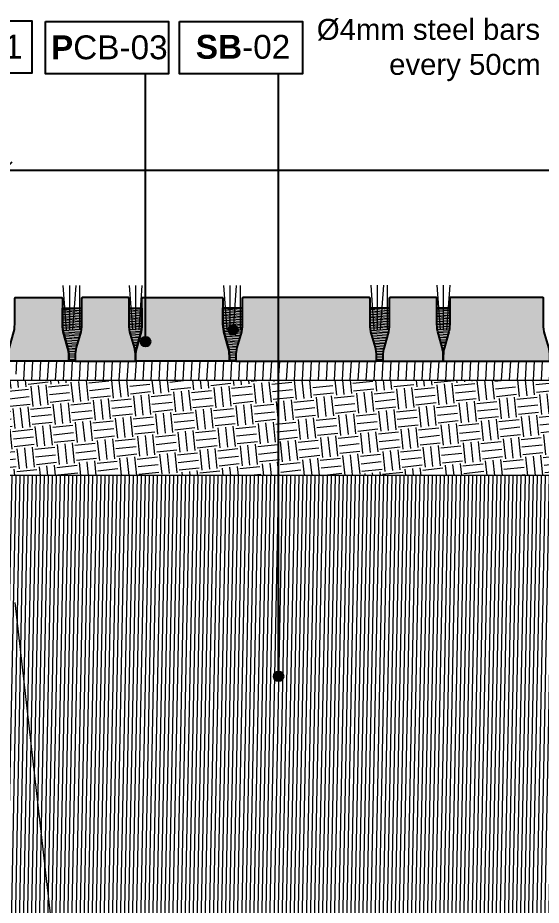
# Model space of a CAD drawing. Header units: metres. Extents: x -325 to 301, y -147 to 149.
# Drawn here: x 64.212 to 65.035, y 15.913 to 17.308 of the extents above; entities that cross this region are included whole.
import ezdxf

# ---------------------------------------------------------------- set-up
doc = ezdxf.new("R2010")
doc.units = ezdxf.units.M
doc.layers.get('Defpoints').update_dxf_attribs({"lineweight": 13})
doc.layers.add('-aux', color=50, linetype='Continuous', plot=False)
doc.layers.add('0-TX-1_25', color=7, linetype='Continuous', true_color=0x3f4f7f)
for name, color, linetype, lineweight, true_color in [('03-TR-Paviment_05_Open Joint Precast Pavements', 7, 'Continuous', 5, 0xb3b3b3), ('3- TR terra vegetal', 7, 'Continuous', 0, 0xbea68e), ('3-TR sorra granitica', 7, 'Continuous', 0, 0xf2dac9)]:
    doc.layers.add(name, color=color, linetype=linetype, lineweight=lineweight, true_color=true_color)
for name, color, linetype, lineweight in [('1-CM', 7, 'Continuous', 0), ('1-L-GESPA', 64, 'Continuous', 0), ('3-TR Seleccionat', 44, 'Continuous', 0), ('3-TR Tot-u', 37, 'Continuous', 0)]:
    doc.layers.add(name, color=color, linetype=linetype, lineweight=lineweight)
for name, color, linetype in [('1-L- kodolé', 7, 'Continuous'), ('A-KEYPLAN_HATCH', 7, 'Continuous'), ('A_TEXT_2', 7, 'Continuous')]:
    doc.layers.add(name, color=color, linetype=linetype)
doc.styles.get("Standard").update_dxf_attribs({"font": 'arial.ttf'})
doc.dimstyles.new('ISO-25', dxfattribs={"dimtxt": 0.1, "dimasz": 0.1, "dimexe": 0.1, "dimexo": 0.1, "dimgap": 0.1, "dimtad": 1, "dimdec": 0, "dimlfac": 100, "dimzin": 9, "dimtxsty": 'Standard', "dimblk": 'OBLIQUE', "dimcen": 0.1, "dimadec": 0, "dimazin": 0, "dimtfac": 1, "dimtdec": 0, "dimtmove": 0, "dimatfit": 3, "dimldrblk": 'OBLIQUE', "dimfxl": 1, "dimarcsym": 0})
pattern_1 = [(356.7506083412253, (74.48407954961185, 10.06291834422345), (0.0001417054676983827, 0.002495980681099989), [])]

# ---------------------------------------------------------------- blocks, each defined once
blk = doc.blocks.new('hatch keyplan 2')
at = {"layer": 'A-KEYPLAN_HATCH'}
blk.add_lwpolyline([(0, 0.005476596624248486), (0.012874798693294, 0.005476596623793739), (0.012874798693294, -2.273736754432321e-13), (0, 0)], close=True, dxfattribs=at)
blk = doc.blocks.new('hatch keyplan')
at = {"layer": 'A-KEYPLAN_HATCH'}
blk.add_blockref('hatch keyplan 2', (1.430579833341536, 0.8521467901477053), dxfattribs=at)
blk = doc.blocks.new('PCB04')
at = {"layer": 'A-KEYPLAN_HATCH'}
blk.add_blockref('hatch keyplan', (-1.429579833357655, -0.8521467901535917), dxfattribs=at)
at = {"layer": 'A_TEXT_2', "insert": (0.0002022691850249725, 0.004032374428489138), "char_height": 0.0025, "attachment_point": 1}
blk.add_mtext_dynamic_manual_height_columns('\\pi0.00137;{\\fArial|b1|i0|c0|p34;P}CB-03', width=0.01456192034901793, gutter_width=0.015, heights=[0], dxfattribs=at)
blk = doc.blocks.new('K05')
at = {"layer": 'A-KEYPLAN_HATCH'}
blk.add_blockref('hatch keyplan', (-1.430579833341536, -0.8521467901477054), dxfattribs=at)
at = {"layer": 'A_TEXT_2', "insert": (-0.0007977308945956718, 0.004020148496218123), "char_height": 0.0025, "attachment_point": 1}
blk.add_mtext_dynamic_manual_height_columns('\\pi0.00278;{\\fArial|b1|i0|c0|p34;K}S-01', width=0.01456192034901793, gutter_width=0.015, heights=[0], dxfattribs=at)
blk = doc.blocks.new('SB-02')
at = {"layer": 'A-KEYPLAN_HATCH'}
blk.add_blockref('hatch keyplan', (-1.430579833341138, -0.8521467901475916), dxfattribs=at)
at = {"layer": 'A_TEXT_2', "insert": (-0.0007977306930945227, 0.004083503112326525), "char_height": 0.0025, "attachment_point": 1}
blk.add_mtext_dynamic_manual_height_columns('\\pi0.00249;{\\fArial|b1|i0|c0|p34;SB}-02', width=0.01456192034901793, gutter_width=0.015, heights=[0], dxfattribs=at)
blk = doc.blocks.new('POINT')
at = {"layer": '0-TX-1_25'}
h = blk.add_hatch(dxfattribs=at)
h.set_pattern_fill('ANGLE', color=256)
h.set_pattern_definition([(0, (-83.74681484067048, -12.72584030761209), (0, 6.985), [5.08, -1.905]), (90, (-83.74681484067048, -12.72584030761209), (-6.985, 4.277078946022131e-16), [5.08, -1.905])])
edge = h.paths.add_edge_path()
edge.add_arc((0, 0), 0.0075, 0, 360)
h = blk.add_hatch(color=256, dxfattribs=at)
h.dxf.hatch_style = 1
edge = h.paths.add_edge_path()
edge.add_arc((0, 0), 0.0075, 0, 360)
blk.add_circle((0, 0), 0.0075, dxfattribs=at)
blk = doc.blocks.new('_Oblique')
at = {"color": 0, "lineweight": -2}
blk.add_line((-0.499999999995058, -0.4999999998130015), (0.500000000028669, 0.500000000163238), dxfattribs=at)
blk = doc.blocks.new('*D2144')
at = {"layer": '0-TX-1_25', "color": 0, "lineweight": -2, "transparency": 16777216}
for p, q in [((64.19028158509401, 16.96846977362901), (64.19028158509401, 17.09346977362901)), ((66.12462449542471, 16.96846977362901), (66.12462449542471, 17.09346977362901)), ((64.19028158509401, 17.06846977362902), (66.12462449542471, 17.06846977362902))]:
    blk.add_line(p, q, dxfattribs=at)
at = {"layer": 'Defpoints', "color": 0, "transparency": 16777216}
for p in [(66.12462449542471, 17.06846977362902), (64.19028158509401, 16.86783405778587), (66.12462449542471, 16.86848977604487)]:
    blk.add_point(p, dxfattribs=at)
at = {"layer": '0-TX-1_25', "color": 0, "lineweight": -2, "transparency": 16777216, "xscale": 0.025, "yscale": 0.025, "zscale": 0.025, "rotation": 180}
blk.add_blockref('_Oblique', (64.19028158509401, 17.06846977362902), dxfattribs=at)
at = {"layer": '0-TX-1_25', "color": 0, "lineweight": -2, "transparency": 16777216, "xscale": 0.025, "yscale": 0.025, "zscale": 0.025}
blk.add_blockref('_Oblique', (66.12462449542471, 17.06846977362902), dxfattribs=at)
at = {"layer": '0-TX-1_25', "color": 0, "transparency": 16777216, "insert": (65.2883571088239, 17.11231868222383), "char_height": 0.035, "attachment_point": 5}
blk.add_mtext('%%C400/600/1200cm', dxfattribs=at)

msp = doc.modelspace()

# ---------------------------------------------------------------- hatches: boundary and pattern name
at = {"layer": '03-TR-Paviment_05_Open Joint Precast Pavements'}
h = msp.add_hatch(color=256, dxfattribs=at)
h.dxf.hatch_style = 1
edge = h.paths.add_edge_path()
edge.add_line((64.19750680281292, 16.76809070899291), (64.19750472862748, 16.77628649034509))
edge.add_arc((64.24592228325947, 16.77629874244349), 0.04841755618219735, 164.0154796131491, 180.0144987395397, ccw=False)
edge.add_line((64.19937673718204, 16.78963185487117), (64.2053181302221, 16.81037309348163))
edge.add_arc((64.15038297173581, 16.82610943874813), 0.05714459029742047, 344.0154767271966, 360.0144958534754)
edge.add_line((64.20752756020434, 16.82612389635052), (64.20751715457146, 16.86724916929741))
edge.add_line((64.20751715457146, 16.86724916929741), (64.20831436061597, 16.86724937194006))
edge.add_line((64.20831436061597, 16.86724937194006), (64.20831414611399, 16.86809344865429))
edge.add_line((64.20831414611399, 16.86809344865429), (64.2816119391419, 16.86811199373788))
edge.add_line((64.2816119391419, 16.86811199373788), (64.28161215085028, 16.86726791562597))
edge.add_line((64.28161215085028, 16.86726791562597), (64.28240935642843, 16.86726812106244))
edge.add_line((64.28240935642843, 16.86726812106244), (64.28241976159634, 16.82614284532148))
edge.add_arc((64.33956434840745, 16.82615730572244), 0.05714458864070312, 180.014498659865, 196.0135177861478)
edge.add_line((64.28463716192049, 16.81039316300736), (64.29058904974801, 16.78965493040886))
edge.add_arc((64.24405025632699, 16.77629826883193), 0.04841755571654859, 0.01449161898432294, 16.013510745374788, ccw=False)
edge.add_line((64.29246781049486, 16.77631051491302), (64.29246988421383, 16.76811473682037))
edge.add_line((64.29246988421383, 16.76811473682037), (64.19750680281292, 16.76809070899291))
h = msp.add_hatch(color=256, dxfattribs=at)
h.dxf.hatch_style = 1
edge = h.paths.add_edge_path()
edge.add_line((64.39743296646807, 16.76814129487633), (64.39743089274863, 16.77633707483162))
edge.add_arc((64.34901333456985, 16.77632482424476), 0.04841755972860251, 0.01449694976025335, 16.01351607615055)
edge.add_line((64.39555213060454, 16.78968149125842), (64.3896002437093, 16.81041972013185))
edge.add_arc((64.4445274337431, 16.82618386165665), 0.05714459172156255, 180.0144965317109, 196.0135156579919, ccw=False)
edge.add_line((64.3873828438506, 16.82616940337745), (64.38737243728627, 16.86729467678977))
edge.add_line((64.38737243728627, 16.86729467678977), (64.38657523263852, 16.86729447507877))
edge.add_line((64.38657523263852, 16.86729447507877), (64.3865750186024, 16.8681385508618))
edge.add_line((64.3865750186024, 16.8681385508618), (64.31327722697151, 16.86812000577858))
edge.add_line((64.31327722697151, 16.86812000577858), (64.3132774405423, 16.86727592859846))
edge.add_line((64.3132774405423, 16.86727592859846), (64.31248023542815, 16.8672757296813))
edge.add_line((64.31248023542815, 16.8672757296813), (64.31249064059608, 16.82615045394034))
edge.add_arc((64.25534605733083, 16.82613599538112), 0.05714458509438738, -15.984522312125478, 0.01449681415442683, ccw=False)
edge.add_line((64.3102812110791, 16.81039965246852), (64.30433981897157, 16.78965840920171))
edge.add_arc((64.35088536315975, 16.77632529534957), 0.04841755475824572, 164.0154773770069, 180.0144965033953)
edge.add_line((64.30246780995122, 16.77631304514117), (64.3024698846015, 16.76811726704874))
edge.add_line((64.3024698846015, 16.76811726704874), (64.39743296646807, 16.76814129487633))
h = msp.add_hatch(color=256, dxfattribs=at)
h.dxf.hatch_style = 1
edge = h.paths.add_edge_path()
edge.add_line((64.39743296646772, 16.76814129627331), (64.39743089274863, 16.77633707483162))
edge.add_arc((64.44584844453365, 16.77634932315006), 0.04841755333426685, 164.0154751409124, 180.0144942673054, ccw=False)
edge.add_line((64.39930290223475, 16.78968243842661), (64.40524429387746, 16.81042367843369))
edge.add_arc((64.35030913138019, 16.8261600191946), 0.0571445929125847, 344.015482177508, 360.0145013037891)
edge.add_line((64.4074537224625, 16.82617448223358), (64.40744331589842, 16.86729975471455))
edge.add_line((64.40744331589842, 16.86729975471455), (64.40824052334004, 16.86729995689193))
edge.add_line((64.40824052334004, 16.86729995689193), (64.4082403093036, 16.86814403407192))
edge.add_line((64.4082403093036, 16.86814403407192), (64.53406617698886, 16.86817587275149))
edge.add_line((64.53406617698886, 16.86817587275149), (64.53406638916313, 16.86733179370839))
edge.add_line((64.53406638916313, 16.86733179370839), (64.5348635952067, 16.86733200007632))
edge.add_line((64.5348635952067, 16.86733200007632), (64.53487400084018, 16.82620672480112))
edge.add_arc((64.59201858788376, 16.82622118685891), 0.05714458887359777, 180.0145003210188, 196.013519447302)
edge.add_line((64.53709140162998, 16.8104570424871), (64.54304328806062, 16.7897188094226))
edge.add_arc((64.49650449580582, 16.77636213956206), 0.04841755688072288, 0.014501421875081633, 16.01352054826617, ccw=False)
edge.add_line((64.54492205113577, 16.77637439392734), (64.54492412438918, 16.76817861536894))
edge.add_line((64.54492412438918, 16.76817861536894), (64.39743296646772, 16.76814129627331))
h = msp.add_hatch(color=256, dxfattribs=at)
h.dxf.hatch_style = 1
edge = h.paths.add_edge_path()
edge.add_line((64.77623173530439, 16.76823714380318), (64.77622966251663, 16.77643292236174))
edge.add_arc((64.72781210599464, 16.77642067154256), 0.04841755807186043, 0.01449722517099978, 16.01351635156187)
edge.add_line((64.77435090037268, 16.78977733832289), (64.76839901254584, 16.8105155681274))
edge.add_arc((64.82332620400298, 16.82627971154214), 0.05714459361102915, 180.0144979594324, 196.0135170857146, ccw=False)
edge.add_line((64.76618161222137, 16.82626525183851), (64.7661712065885, 16.86739052478541))
edge.add_line((64.7661712065885, 16.86739052478541), (64.76537400147505, 16.8673903230743))
edge.add_line((64.76537400147505, 16.8673903230743), (64.76537378790462, 16.86823439885747))
edge.add_line((64.76537378790462, 16.86823439885747), (64.56580234498313, 16.86818390365781))
edge.add_line((64.56580234498313, 16.86818390365781), (64.56580255855393, 16.86733982647768))
edge.add_line((64.56580255855393, 16.86733982647768), (64.5650053529739, 16.86733962849175))
edge.add_line((64.5650053529739, 16.86733962849175), (64.56501575907302, 16.82621435321668))
edge.add_arc((64.50787116964747, 16.82619989041094), 0.05714459125575361, -15.98451805593129, 0.014501070349695055, ccw=False)
edge.add_line((64.56280633048786, 16.81046354988247), (64.5568649383803, 16.78972230661566))
edge.add_arc((64.60341048091168, 16.77638919299594), 0.04841755310150028, 164.0154771015027, 180.0144962278962)
edge.add_line((64.55499292935984, 16.77637694302076), (64.55499500307882, 16.76818116492812))
edge.add_line((64.55499500307882, 16.76818116492812), (64.77623173530439, 16.76823714380318))
h = msp.add_hatch(color=256, dxfattribs=at)
h.dxf.hatch_style = 1
edge = h.paths.add_edge_path()
edge.add_line((64.88119481709272, 16.76826370279035), (64.88119274477077, 16.77645948088335))
edge.add_arc((64.83277518304588, 16.77644722910451), 0.04841756327500964, 0.01449835925097996, 16.01351748563883)
edge.add_line((64.8793139821608, 16.78980389824136), (64.87336209386831, 16.81054212804578))
edge.add_arc((64.92828927916503, 16.82630626721408), 0.05714458651821457, 180.014495570904, 196.0135146971887, ccw=False)
edge.add_line((64.87114469447563, 16.82629180989447), (64.87113428837706, 16.86741708284124))
edge.add_line((64.87113428837706, 16.86741708284124), (64.87033708326342, 16.86741688206148))
edge.add_line((64.87033708326342, 16.86741688206148), (64.87033687062429, 16.86826095784484))
edge.add_line((64.87033687062429, 16.86826095784484), (64.79703907806216, 16.86824241229573))
edge.add_line((64.79703907806216, 16.86824241229573), (64.7970392916332, 16.86739833418426))
edge.add_line((64.7970392916332, 16.86739833418426), (64.79624208558727, 16.86739813712956))
edge.add_line((64.79624208558727, 16.86739813712956), (64.79625249215229, 16.82627286092325))
edge.add_arc((64.73910790580706, 16.82625840024077), 0.05714458817489993, -15.984520184028781, 0.014498942255727343, ccw=False)
edge.add_line((64.79404306310123, 16.81052205852028), (64.78810167099367, 16.78978081525344))
edge.add_arc((64.83464721186813, 16.77644770186625), 0.04841755144461229, 164.0154768260988, 180.0144959524895)
edge.add_line((64.78622966197312, 16.77643545212423), (64.7862317366234, 16.76823967403178))
edge.add_line((64.7862317366234, 16.76823967403178), (64.88119481709272, 16.76826370279035))
h = msp.add_hatch(color=256, dxfattribs=at)
h.dxf.hatch_style = 1
edge = h.paths.add_edge_path()
edge.add_line((65.0486859739272, 16.76830608141091), (65.04868389974247, 16.77650185996912))
edge.add_arc((65.0002663420285, 16.77648961269604), 0.04841755926295555, 0.01449302847969837, 16.01351215486758)
edge.add_line((65.04680513852973, 16.78984627639616), (65.0408532507029, 16.81058450620071))
edge.add_arc((65.09578044073639, 16.82634864772547), 0.05714459172125028, 180.0144965317538, 196.0135156580373, ccw=False)
edge.add_line((65.0386358508442, 16.82633418944623), (65.03862544474566, 16.86745946239301))
edge.add_line((65.03862544474566, 16.86745946239301), (65.0378282396321, 16.8674592611476))
edge.add_line((65.0378282396321, 16.8674592611476), (65.03782802606167, 16.86830333693075))
edge.add_line((65.03782802606167, 16.86830333693075), (64.89200215946282, 16.86826644105449))
edge.add_line((64.89200215946282, 16.86826644105449), (64.89200237396528, 16.86742236247761))
edge.add_line((64.89200237396528, 16.86742236247761), (64.89120516838501, 16.86742216542302))
edge.add_line((64.89120516838501, 16.86742216542302), (64.89121557448438, 16.82629688921662))
edge.add_arc((64.83407098767258, 16.82628243184751), 0.05714458864063233, -15.984523506289804, 0.014495619992999309, ccw=False)
edge.add_line((64.889006144502, 16.81054608681339), (64.88306475286022, 16.78980484308101))
edge.add_arc((64.92961029539157, 16.7764717294614), 0.04841755310144361, 164.0154771016147, 180.0144962280055)
edge.add_line((64.88119274383979, 16.77645947948614), (64.88119481709272, 16.76826370279035))
edge.add_line((64.88119481709272, 16.76826370279035), (65.0486859739272, 16.76830608141091))
at = {"layer": '3- TR terra vegetal'}
h = msp.add_hatch(dxfattribs=at)
h.set_pattern_fill('_USER', color=256, scale=0.002499999999999998, angle=-38.89586389563746, style=0, pattern_type=0)
h.set_pattern_definition(pattern_1)
edge = h.paths.add_edge_path()
edge.add_line((64.30246988641828, 16.76811376760452), (64.29246988882477, 16.76811123644552))
edge.add_line((64.29246988882477, 16.76811123644552), (64.2924678137086, 16.77630701546914))
edge.add_arc((64.24405025930747, 16.7762947677311), 0.04841755595022462, 0.01449357970011741, 16.01351270581423)
edge.add_line((64.29058905249609, 16.78965143096487), (64.28463716606565, 16.81038966309806))
edge.add_arc((64.33956435444277, 16.82615380438958), 0.05714459006480625, 180.0144967651825, 196.0135158913986, ccw=False)
edge.add_line((64.28241976620708, 16.82613934587795), (64.28241329781551, 16.85170196391869))
edge.add_line((64.28241329781551, 16.85170196391869), (64.31248417541848, 16.85170957160587))
edge.add_line((64.31248417541848, 16.85170957160587), (64.31249064287871, 16.8261469535649))
edge.add_arc((64.25534605133004, 16.8261324938393), 0.05714459337810419, -15.984521144787493, 0.014497981523106773, ccw=False)
edge.add_line((64.31028121336236, 16.81039614976478), (64.30433982125422, 16.78965490882626))
edge.add_arc((64.35088536047236, 16.77632179567133), 0.04841754978837733, 164.015476550562, 180.0144956767758)
edge.add_line((64.30246781223353, 16.77630954616272), (64.30246988641828, 16.76811376760452))
edge.add_line((64.30246988641828, 16.76811376760452), (64.29246988882477, 16.76811123644552))
h = msp.add_hatch(dxfattribs=at)
h.set_pattern_fill('_USER', color=256, scale=0.002499999999999998, angle=-38.89586389563746, style=0, pattern_type=0)
h.set_pattern_definition(pattern_1)
edge = h.paths.add_edge_path()
edge.add_line((64.39743296874941, 16.76813779962318), (64.39743089409914, 16.77633357771559))
edge.add_arc((64.34901334324417, 16.77632133116952), 0.04841755240377495, 0.01449217021304442, 16.01351129632717)
edge.add_line((64.39555213335252, 16.78967799228009), (64.38960024645621, 16.8104162253445))
edge.add_arc((64.44452743483336, 16.82618036663612), 0.05714459006486297, 180.0144967652751, 196.0135158914935, ccw=False)
edge.add_line((64.38738284659762, 16.82616590812439), (64.38737637913866, 16.85172852104309))
edge.add_line((64.38737637913866, 16.85172852104309), (64.40744725821682, 16.85173359757104))
edge.add_line((64.40744725821682, 16.85173359757104), (64.40745372381276, 16.82617098604885))
edge.add_arc((64.35030913249743, 16.82615652466654), 0.05714459314518119, -15.984519483638394, 0.014499642674024926, ccw=False)
edge.add_line((64.40524429476207, 16.81042018224888), (64.39930290218872, 16.7896789394476))
edge.add_arc((64.4458484366689, 16.77634582864682), 0.04841754458531457, 164.0154776847026, 180.0144968109154)
edge.add_line((64.39743089363337, 16.77633357818112), (64.39743296828388, 16.7681377991574))
h = msp.add_hatch(dxfattribs=at)
h.set_pattern_fill('_USER', color=256, scale=0.002499999999999998, angle=-38.89586389563746, style=0, pattern_type=0)
h.set_pattern_definition(pattern_1)
edge = h.paths.add_edge_path()
edge.add_line((64.55492412519409, 16.76817765639726), (64.54492412666892, 16.76817512663503))
edge.add_line((64.54492412666892, 16.76817512663503), (64.5449220524844, 16.7763709042619))
edge.add_arc((64.49650450093209, 16.77635865274538), 0.04841755310235903, 0.01449805187820602, 16.01351717799068)
edge.add_line((64.5430432903408, 16.78971531882607), (64.53709140297848, 16.81045355328732))
edge.add_arc((64.59201858850867, 16.82621769079893), 0.05714458628560381, 180.014493909775, 196.0135130359934, ccw=False)
edge.add_line((64.53487400405146, 16.82620323513612), (64.53486753566327, 16.85176583967269))
edge.add_line((64.53486753566327, 16.85176583967269), (64.56493841280059, 16.85177344735976))
edge.add_line((64.56493841280059, 16.85177344735976), (64.56494488072298, 16.82621084328875))
edge.add_arc((64.5078002922545, 16.82619638568638), 0.05714459029736431, -15.984523272864124, 0.014495853446874207, ccw=False)
edge.add_line((64.56273545074072, 16.81046004041984), (64.55679405956435, 16.7897187976189))
edge.add_arc((64.60333959855018, 16.77638568280717), 0.04841755002128666, 164.0154745900549, 180.0144937162689)
edge.add_line((64.55492205007802, 16.77637343495522), (64.55492412519409, 16.76817765639726))
edge.add_line((64.55492412519409, 16.76817765639726), (64.54492412666892, 16.76817512663503))
h = msp.add_hatch(dxfattribs=at)
h.set_pattern_fill('_USER', color=256, scale=0.002499999999999998, angle=-38.89586389563746, style=0, pattern_type=0)
h.set_pattern_definition(pattern_1)
edge = h.paths.add_edge_path()
edge.add_line((64.78623173657715, 16.7682361759841), (64.77623173898344, 16.7682336457564))
edge.add_line((64.77623173898344, 16.7682336457564), (64.7762296638675, 16.77642942384871))
edge.add_arc((64.72781211112324, 16.77641717587818), 0.0484175542934115, 0.01449385530838714, 16.01351298142016)
edge.add_line((64.77435090265509, 16.78977383887876), (64.76839901529289, 16.81051207287437))
edge.add_arc((64.82332620058983, 16.82627621204281), 0.05714458651847036, 180.0144955710393, 196.0135146972559, ccw=False)
edge.add_line((64.76618161590018, 16.82626175472306), (64.76617514797616, 16.85182436531332))
edge.add_line((64.76617514797616, 16.85182436531332), (64.79624602604478, 16.85183197300063))
edge.add_line((64.79624602604478, 16.85183197300063), (64.79625249257172, 16.82626936287566))
edge.add_arc((64.7391079029131, 16.82625490172664), 0.05714459148840656, -15.98451971712069, 0.014499409191785162, ccw=False)
edge.add_line((64.7940430635209, 16.81051855954135), (64.78810167187865, 16.78977731767162))
edge.add_arc((64.83464720778316, 16.77644420498153), 0.04841754647485717, 164.0154759995523, 180.0144951257689)
edge.add_line((64.78622966285774, 16.77643195593939), (64.78623173657715, 16.7682361759841))
edge.add_line((64.78623173657715, 16.7682361759841), (64.77623173898344, 16.7682336457564))
h = msp.add_hatch(dxfattribs=at)
h.set_pattern_fill('_USER', color=256, scale=0.002499999999999998, angle=-38.89586389563746, style=0, pattern_type=0)
h.set_pattern_definition(pattern_1)
edge = h.paths.add_edge_path()
edge.add_line((64.88119482123744, 16.76826020474368), (64.88119274565584, 16.77645598283588))
edge.add_arc((64.83277519078996, 16.7764437317841), 0.04841755641581475, 0.01449750093050241, 16.01351662704672)
edge.add_line((64.87931398351199, 16.78980039833135), (64.87336209708123, 16.81053863186155))
edge.add_arc((64.92828928450143, 16.82630276794968), 0.05714458770959323, 180.0144920151459, 196.0135111413624, ccw=False)
edge.add_line((64.87114469861976, 16.82628831417614), (64.87113823069593, 16.85185092383507))
edge.add_line((64.87113823069593, 16.85185092383507), (64.89120910837688, 16.85185600129398))
edge.add_line((64.89120910837688, 16.85185600129398), (64.89121557536946, 16.82629339116914))
edge.add_arc((64.83407098855766, 16.82627893380001), 0.05714458864063234, -15.984523506289804, 0.014495620021477862, ccw=False)
edge.add_line((64.88900614538709, 16.81054258876588), (64.88306475421037, 16.78980134736197))
edge.add_arc((64.92961029296382, 16.7764682308934), 0.04841755025415219, 164.0154726294848, 180.0144917556991)
edge.add_line((64.88119274425837, 16.77645598469816), (64.88119481984081, 16.76826020334634))
at = {"layer": '3-TR Seleccionat'}
h = msp.add_hatch(dxfattribs=at)
h.set_pattern_fill('ANSI31', color=256, scale=0.002, angle=223.8682194563586, style=0)
h.set_pattern_definition([(268.8682194563586, (428200.45517159, -659405.297450917), (-0.006348761178338337, 0.0001254252782496586), [])])
h.paths.add_polyline_path([(63.24378730108604, 16.38864139983551), (63.24378730108604, 14.51848977604487), (66.12462449542471, 14.51848977604487), (66.12462449542471, 14.76848977604487), (65.67629045805346, 14.76848977604487), (65.46984887162348, 16.58848927605712), (64.18579947419461, 16.58848927605713), (64.18564599951488, 16.38905076870378)])
at = {"layer": '3-TR sorra granitica'}
h = msp.add_hatch(dxfattribs=at)
h.set_pattern_fill('LINE', color=256, scale=0.09999999999999998, angle=51.10413610436253, style=0)
h.set_pattern_definition([(86.75060834311068, (99.8233764634954, 223.2750706917755), (-0.01247990340552328, 0.0007085273380812319), [])])
h.paths.add_polyline_path([(64.19570841280895, 16.73809043245068), (64.1962932228926, 16.76769227673314), (64.21610614984573, 16.73809559343542), (65.42697686907206, 16.7380956370269), (65.41824426365069, 16.76847333961248), (64.18954250442765, 16.76808887358888), (64.18955009460092, 16.73808887428829)])
at = {"layer": '3-TR Tot-u'}
h = msp.add_hatch(dxfattribs=at)
h.set_pattern_fill('EARTH', color=256, scale=0.005, angle=-84.07414778341365)
h.set_pattern_definition([(275.9258522165863, (0.3675376694658468, -62.99837885617912), (0.03485825126725671, -0.02830242601949161), [0.03175, -0.03175]), (275.9258522165863, (0.3793802964571142, -62.99714963894516), (0.03485825126725671, -0.02830242601949161), [0.03175, -0.03175]), (275.9258522165863, (0.3912229234483746, -62.9959204217112), (0.03485825126725671, -0.02830242601949161), [0.03175, -0.03175]), (5.925852216586344, (0.3955802048567847, -62.99945822496365), (0.02830242601949161, 0.03485825126725671), [0.03174999999999996, -0.03174999999999996]), (5.925852216586344, (0.3968094220907403, -63.0113008519549), (0.02830242601949161, 0.03485825126725671), [0.03174999999999996, -0.03174999999999996]), (5.925852216586344, (0.398038639324696, -63.02314347894617), (0.02830242601949161, 0.03485825126725671), [0.03174999999999996, -0.03174999999999996])])
h.paths.add_polyline_path([(64.18716781523982, 16.53783138054538), (64.18294225816571, 16.53791486008647), (64.1829408241772, 16.53783293287904)])
h.paths.add_polyline_path([(64.19570841346497, 16.58848927605713), (64.24436759000564, 16.58848927605713), (65.35563963472788, 16.58848927605712), (65.46984887162348, 16.58848927605714), (65.42697686907205, 16.7380956370269), (64.19570841346497, 16.73809043267843)])

# ---------------------------------------------------------------- linework, layer by layer
at = {"layer": '-aux'}
for points in [[(64.30246988641828, 16.76811376760452), (64.29246988882477, 16.76811123644552), (64.2924678137086, 16.77630701546914, 0.06992251114754273), (64.29058905249609, 16.78965143096487), (64.28463716606565, 16.81038966309806, -0.06992251114800961), (64.28241976620708, 16.82613934587795), (64.28241329781551, 16.85170196391869), (64.31248417541848, 16.85170957160587), (64.31249064287871, 16.8261469535649, -0.0699225111484148), (64.31028121336236, 16.81039614976478), (64.30433982125422, 16.78965490882626, 0.06992251114798485), (64.30246781223353, 16.77630954616272), (64.30246988641828, 16.76811376760452), (64.29246988882477, 16.76811123644552)], [(64.39743296828388, 16.7681377991574), (64.39743296874941, 16.76813779962318), (64.39743089409914, 16.77633357771559, 0.06992251114754273), (64.39555213335252, 16.78967799228009), (64.38960024645621, 16.8104162253445, -0.06992251114800961), (64.38738284659762, 16.82616590812439), (64.38737637913866, 16.85172852104309), (64.40744725821682, 16.85173359757104), (64.40745372381276, 16.82617098604885, -0.0699225111484148), (64.40524429476207, 16.81042018224888), (64.39930290218872, 16.7896789394476, 0.06992251114798485), (64.39743089363337, 16.77633357818112), (64.39743296828388, 16.7681377991574), (64.39743296874941, 16.76813779962318)], [(64.55492412519409, 16.76817765639726), (64.54492412666892, 16.76817512663503), (64.5449220524844, 16.7763709042619, 0.06992251114754273), (64.5430432903408, 16.78971531882607), (64.53709140297848, 16.81045355328732, -0.06992251114800961), (64.53487400405146, 16.82620323513612), (64.53486753566327, 16.85176583967269), (64.56493841280059, 16.85177344735976), (64.56494488072298, 16.82621084328875, -0.0699225111484148), (64.56273545074072, 16.81046004041984), (64.55679405956435, 16.7897187976189, 0.06992251114798485), (64.55492205007802, 16.77637343495522), (64.55492412519409, 16.76817765639726), (64.54492412666892, 16.76817512663503)], [(64.78623173657715, 16.7682361759841), (64.77623173898344, 16.7682336457564), (64.7762296638675, 16.77642942384871, 0.06992251114754273), (64.77435090265509, 16.78977383887876), (64.76839901529289, 16.81051207287437, -0.06992251114800961), (64.76618161590018, 16.82626175472306), (64.76617514797616, 16.85182436531332), (64.79624602604478, 16.85183197300063), (64.79625249257172, 16.82626936287566, -0.0699225111484148), (64.7940430635209, 16.81051855954135), (64.78810167187865, 16.78977731767162, 0.06992251114798485), (64.78622966285774, 16.77643195593939), (64.78623173657715, 16.7682361759841), (64.77623173898344, 16.7682336457564)], [(64.88119481984081, 16.76826020334634), (64.88119482123744, 16.76826020474368), (64.88119274565584, 16.77645598283588, 0.06992251114754273), (64.87931398351199, 16.78980039833135), (64.87336209708123, 16.81053863186155, -0.06992251114800961), (64.87114469861976, 16.82628831417614), (64.87113823069593, 16.85185092383507), (64.89120910837688, 16.85185600129398), (64.89121557536946, 16.82629339116914, -0.0699225111484148), (64.88900614538709, 16.81054258876588), (64.88306475421037, 16.78980134736197, 0.06992251114798485), (64.88119274425837, 16.77645598469816), (64.88119481984081, 16.76826020334634), (64.88119482123744, 16.76826020474368)]]:
    msp.add_lwpolyline(points, format="xyb", dxfattribs=at)
at = {"layer": '0-TX-1_25'}
for points in [[(64.41316772344142, 16.79884673242599), (64.41316772344095, 17.21967139162436)], [(64.62225684555405, 16.27291573675778), (64.62225684555405, 17.21967139162663)]]:
    msp.add_lwpolyline(points, dxfattribs=at)
at = {"layer": '1-CM'}
for p, q in [((64.21610612012057, 16.73809563783905), (65.38601734907564, 16.73809563783914)), ((65.46984887162348, 16.58848927605712), (64.12915791780425, 16.58848927605713))]:
    msp.add_line(p, q, dxfattribs=at)
for points in [[(65.46984887162347, 16.76848948691452), (64.18954250442765, 16.76808887358888), (64.189550094181, 16.73808887428817), (64.21610614918878, 16.73809559441676)], [(64.21610614918878, 16.73809559441676), (65.42697686907205, 16.7380956370269)], [(64.39225183167733, 14.76848977604487), (64.20842173661605, 16.38906066793573)]]:
    msp.add_lwpolyline(points, dxfattribs=at)
at = {"layer": '1-L- kodolé'}
for points in [[(64.19750680281292, 16.76809070899291), (64.19750472862748, 16.77628649034509, -0.06992251114875708), (64.19937673718204, 16.78963185487117), (64.2053181302221, 16.81037309348163, 0.0699225111482901), (64.20752756020434, 16.82612389635052), (64.20751715457146, 16.86724916929741), (64.20831436061597, 16.86724937194006), (64.20831414611399, 16.86809344865429), (64.2816119391419, 16.86811199373788), (64.28161215085028, 16.86726791562597), (64.28240935642843, 16.86726812106244), (64.28241976159634, 16.82614284532148, 0.0699225111482901), (64.28463716192049, 16.81039316300736), (64.29058904974801, 16.78965493040886, -0.06992251114875708), (64.29246781049486, 16.77631051491302), (64.29246988421383, 16.76811473682037)], [(64.39743296646807, 16.76814129487633), (64.39743089274863, 16.77633707483162, 0.06992251114875708), (64.39555213060454, 16.78968149125842), (64.3896002437093, 16.81041972013185, -0.0699225111482901), (64.3873828438506, 16.82616940337745), (64.38737243728627, 16.86729467678977), (64.38657523263852, 16.86729447507877), (64.3865750186024, 16.8681385508618), (64.31327722697151, 16.86812000577858), (64.3132774405423, 16.86727592859846), (64.31248023542815, 16.8672757296813), (64.31249064059608, 16.82615045394034, -0.0699225111482901), (64.3102812110791, 16.81039965246852), (64.30433981897157, 16.78965840920171, 0.06992251114875708), (64.30246780995122, 16.77631304514117), (64.3024698846015, 16.76811726704874)], [(64.39743296646772, 16.76814129627331), (64.39743089274863, 16.77633707483162, -0.06992251114875708), (64.39930290223475, 16.78968243842661), (64.40524429387746, 16.81042367843369, 0.0699225111482901), (64.4074537224625, 16.82617448223358), (64.40744331589842, 16.86729975471455), (64.40824052334004, 16.86729995689193), (64.4082403093036, 16.86814403407192), (64.53406617698886, 16.86817587275149), (64.53406638916313, 16.86733179370839), (64.5348635952067, 16.86733200007632), (64.53487400084018, 16.82620672480112, 0.0699225111482901), (64.53709140162998, 16.8104570424871), (64.54304328806062, 16.7897188094226, -0.06992251114875708), (64.54492205113577, 16.77637439392734), (64.54492412438918, 16.76817861536894)], [(64.77623173530439, 16.76823714380318), (64.77622966251663, 16.77643292236174, 0.06992251114875708), (64.77435090037268, 16.78977733832289), (64.76839901254584, 16.8105155681274, -0.0699225111482901), (64.76618161222137, 16.82626525183851), (64.7661712065885, 16.86739052478541), (64.76537400147505, 16.8673903230743), (64.76537378790462, 16.86823439885747), (64.56580234498313, 16.86818390365781), (64.56580255855393, 16.86733982647768), (64.5650053529739, 16.86733962849175), (64.56501575907302, 16.82621435321668, -0.0699225111482901), (64.56280633048786, 16.81046354988247), (64.5568649383803, 16.78972230661566, 0.06992251114875708), (64.55499292935984, 16.77637694302076), (64.55499500307882, 16.76818116492812)], [(64.88119481709272, 16.76826370279035), (64.88119274477077, 16.77645948088335, 0.06992251114875708), (64.8793139821608, 16.78980389824136), (64.87336209386831, 16.81054212804578, -0.0699225111482901), (64.87114469447563, 16.82629180989447), (64.87113428837706, 16.86741708284124), (64.87033708326342, 16.86741688206148), (64.87033687062429, 16.86826095784484), (64.79703907806216, 16.86824241229573), (64.7970392916332, 16.86739833418426), (64.79624208558727, 16.86739813712956), (64.79625249215229, 16.82627286092325, -0.0699225111482901), (64.79404306310123, 16.81052205852028), (64.78810167099367, 16.78978081525344, 0.06992251114875708), (64.78622966197312, 16.77643545212423), (64.7862317366234, 16.76823967403178)], [(65.0486859739272, 16.76830608141091), (65.04868389974247, 16.77650185996912, 0.06992251114875708), (65.04680513852973, 16.78984627639616), (65.0408532507029, 16.81058450620071, -0.0699225111482901), (65.0386358508442, 16.82633418944623), (65.03862544474566, 16.86745946239301), (65.0378282396321, 16.8674592611476), (65.03782802606167, 16.86830333693075), (64.89200215946282, 16.86826644105449), (64.89200237396528, 16.86742236247761), (64.89120516838501, 16.86742216542302), (64.89121557448438, 16.82629688921662, -0.0699225111482901), (64.889006144502, 16.81054608681339), (64.88306475286022, 16.78980484308101, 0.06992251114875708), (64.88119274383979, 16.77645947948614), (64.88119481709272, 16.76826370279035)]]:
    msp.add_lwpolyline(points, format="xyb", close=True, dxfattribs=at)
at = {"layer": '1-L-GESPA'}
for points in [[(64.28336444895895, 16.88726485741755), (64.2883821428405, 16.81734426942133)], [(64.29336444748388, 16.88726738811113), (64.29338214303434, 16.81734553453553)], [(64.30336444740557, 16.88726991973638), (64.29838214322889, 16.81734679685577)], [(64.3093644472652, 16.88727143973595), (64.30938214281576, 16.8173495856947)], [(64.38740282954598, 16.88725211577926), (64.39242052435874, 16.81733152824894)], [(64.39740282853683, 16.88725464554162), (64.39742052362162, 16.81733279196591)], [(64.40740282892394, 16.8872571780983), (64.40242052428171, 16.81733405475191)], [(64.53581868680331, 16.88732874667573), (64.54083638161615, 16.81740815867974)], [(64.54581868579403, 16.88733127690375), (64.54583638134459, 16.8174094228625)], [(64.55581868478417, 16.88733380946009), (64.55083638107327, 16.81741068611392)], [(64.56181868557569, 16.88733532713159), (64.56183638019448, 16.81741347495276)], [(64.76712629818626, 16.88738726672818), (64.77214399346491, 16.8174666782667)], [(64.77712629671133, 16.88738979695611), (64.77714399226141, 16.81746794477752)], [(64.78712629756421, 16.88739232904726), (64.78214399245599, 16.81746920709772)], [(64.79312629695853, 16.88739384764973), (64.7931439915773, 16.8174719954709)], [(64.87116468156822, 16.88737452136533), (64.87618237591555, 16.81745393290358)], [(64.8811646810246, 16.88737705159349), (64.88118237517772, 16.81745519941451)], [(64.8911646800145, 16.88737958508113), (64.88618237537227, 16.81745646173472)]]:
    msp.add_lwpolyline(points, dxfattribs=at)

# ---------------------------------------------------------------- block references
at = {"xscale": 14.99999999999007, "yscale": 14.99999999999007, "zscale": 14.99999999999007}
msp.add_blockref('K05', (64.04154573564828, 17.22076210573366), dxfattribs=at)
at = {"layer": '0-TX-1_25', "xscale": 15, "yscale": 15, "zscale": 15}
for name, p in [('PCB04', (64.24091680708092, 17.21967139171436)), ('SB-02', (64.46669841468778, 17.21967139162675))]:
    msp.add_blockref(name, p, dxfattribs=at)
at = {"layer": '0-TX-1_25', "rotation": 358.8682194563586}
for p in [(64.55083638107327, 16.81741068611392), (64.41316772344142, 16.79884673242599), (64.62225684555405, 16.27291573675778)]:
    msp.add_blockref('POINT', p, dxfattribs=at)

# ---------------------------------------------------------------- texts
at = {"layer": '0-TX-1_25', "insert": (64.68114007566282, 17.30610956832977), "char_height": 0.033, "attachment_point": 1}
msp.add_mtext_dynamic_manual_height_columns('\\pi0.0012;Ø4mm steel bars \\P\\pi0.11492;every 50cm', width=0.3485306983985481, gutter_width=12.5, heights=[0], dxfattribs=at)

# ---------------------------------------------------------------- dimensions: what is measured, and where the dimension line sits
at = {"layer": '0-TX-1_25'}
dim = msp.add_linear_dim(base=(66.12462449542471, 17.06846977362902), p1=(64.19028158509401, 16.86783405778587), p2=(66.12462449542471, 16.86848977604487), text='%%C400/600/1200cm', dimstyle='ISO-25', override={"dimtxt": 0.035, "dimasz": 0.025, "dimexe": 0.025, "dimexo": 0.025, "dimgap": 0.025, "dimblk1": 'Oblique', "dimblk2": 'Oblique', "dimsah": 1, "dimfxl": 0.1, "dimfxlon": 1, "dimarcsym": 1}, dxfattribs=at)
dim.commit()
dim.dimension.update_dxf_attribs({"geometry": '*D2144', "text_midpoint": (65.2883571088239, 17.06846977362902), "dimtype": 160})

doc.saveas('drawing.dxf')
